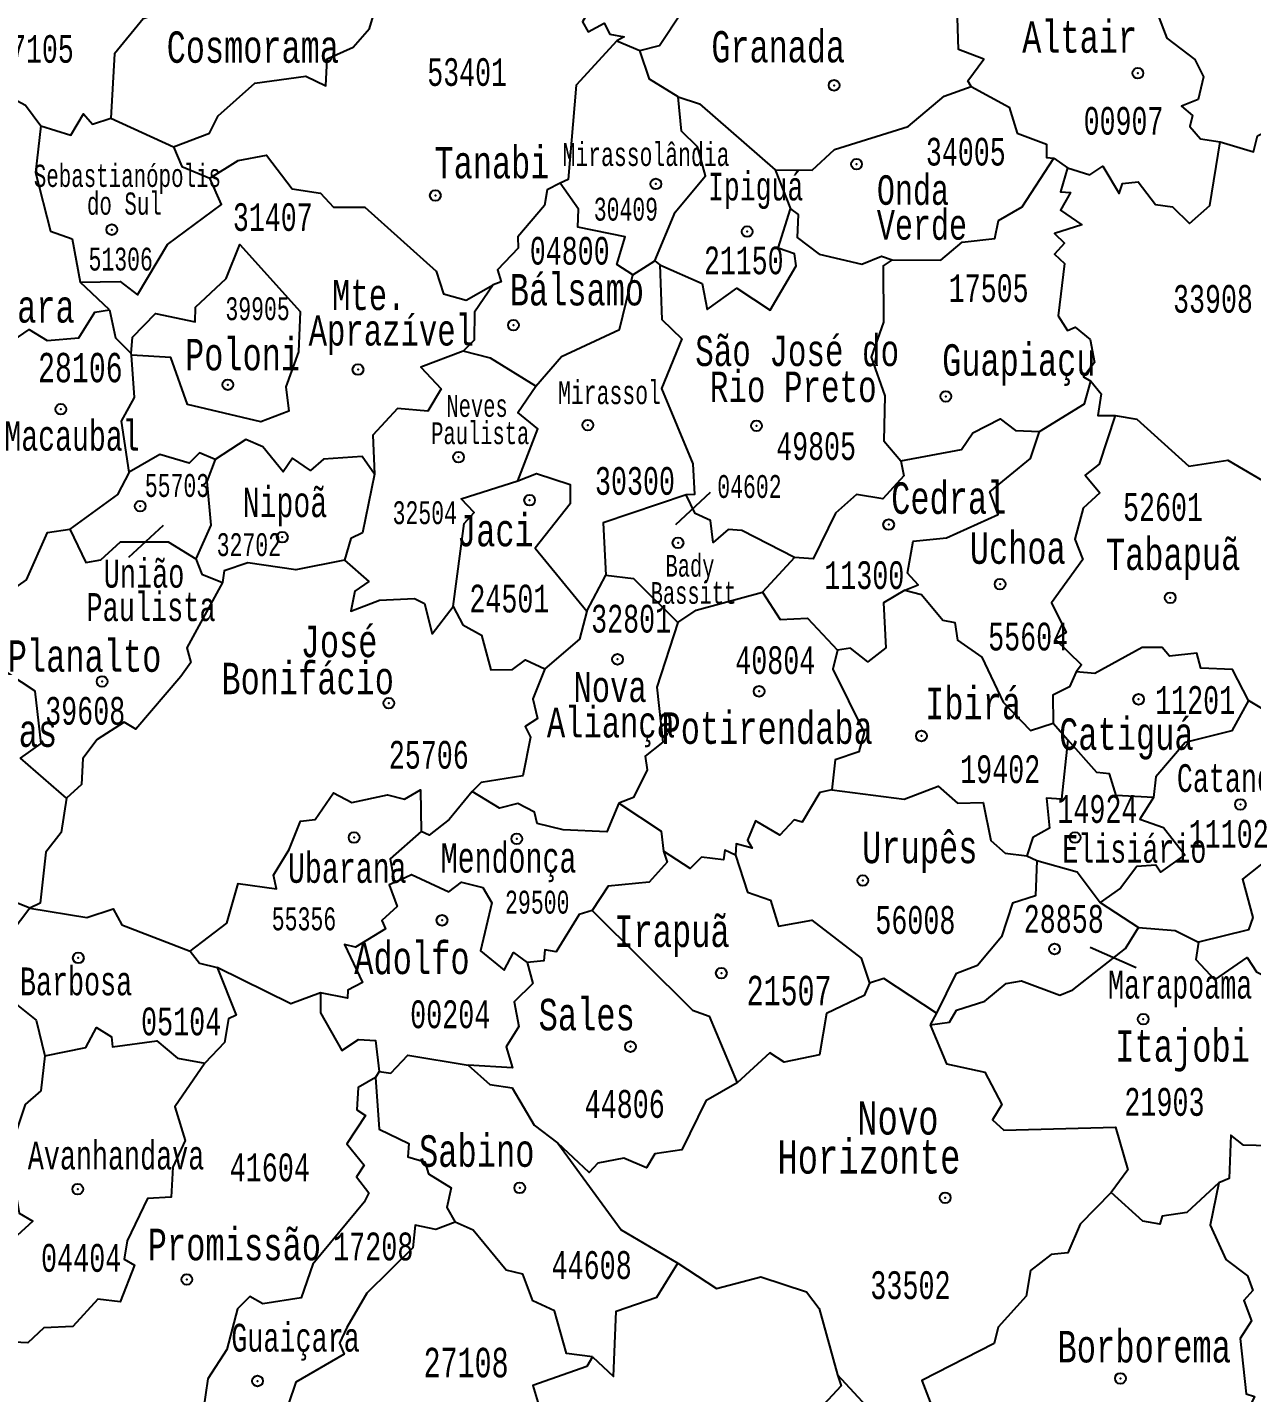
# Model space of a CAD drawing. Header units: millimetres. Extents: x 9851 to 10267, y 23387 to 23778.
# Drawn here: x 10090.83 to 10101.12, y 23508.48 to 23519.94 of the extents above; entities that cross this region are included whole.
import ezdxf
from ezdxf.enums import TextEntityAlignment as Align

# ---------------------------------------------------------------- set-up
doc = ezdxf.new("R2010")
doc.units = ezdxf.units.MM
doc.layers.add('3', color=7, linetype='Continuous')
doc.styles.add('MONOTXT', font='MONOTXT', dxfattribs={"height": 0.2})

# ---------------------------------------------------------------- blocks, each defined once
blk = doc.blocks.new('SEDE')
at = {"layer": '3', "color": 7, "linetype": 'Continuous'}
blk.add_circle((0, 0), 0.00451, dxfattribs=at)

msp = doc.modelspace()

# ---------------------------------------------------------------- linework, layer by layer
at = {"color": 7, "linetype": 'Continuous'}
for p, q in [((10095.785, 23519.829), (10095.979, 23519.748)), ((10091.532, 23519.18), (10092.061, 23518.938)), ((10099.457, 23518.844), (10099.572, 23518.763)), ((10097.115, 23518.747), (10097.245, 23518.419)), ((10095.919, 23517.864), (10096.103, 23517.98)), ((10096.103, 23517.98), (10096.146, 23517.948)), ((10091.522, 23517.569), (10091.275, 23517.803)), ((10091.706, 23517.188), (10091.704, 23517.202)), ((10096.57, 23516.035), (10096.279, 23515.764)), ((10091.974, 23515.759), (10091.683, 23515.489)), ((10097.277, 23515.491), (10097.01, 23515.198)), ((10095.534, 23515.04), (10095.692, 23515.342)), ((10101.324, 23514.15), (10101.093, 23514.288)), ((10099.45, 23514.099), (10099.573, 23513.958)), ((10099.229, 23512.985), (10099.313, 23512.944)), ((10099.845, 23512.592), (10100.167, 23512.384)), ((10100.148, 23512.045), (10099.761, 23512.215)), ((10098.47, 23511.662), (10098.417, 23511.565)), ((10093.788, 23511.174), (10093.756, 23511.124)), ((10098.025, 23508.211), (10097.64, 23508.626))]:
    msp.add_line(p, q, dxfattribs=at)
for points in [[(10095.979, 23519.748), (10096.142, 23519.79), (10096.332, 23520.073), (10096.636, 23520.239), (10096.686, 23520.408), (10096.764, 23520.412), (10096.663, 23520.791), (10096.777, 23521.022), (10097.388, 23521.609), (10097.66, 23521.779)], [(10092.061, 23518.938), (10092.363, 23519.053), (10092.434, 23519.2), (10092.742, 23519.473), (10093.172, 23519.531), (10093.34, 23519.452), (10093.352, 23519.678), (10093.568, 23519.777), (10093.708, 23519.933), (10093.836, 23520.366), (10093.944, 23520.505), (10093.947, 23520.879), (10094.076, 23521.117), (10094.59, 23521.563)], [(10094.59, 23521.563), (10094.65, 23521.459), (10094.806, 23521.479), (10094.796, 23521.357), (10094.986, 23521.308), (10094.934, 23521.217), (10095.085, 23521.249), (10095.067, 23521.047), (10095.143, 23521.029), (10095.092, 23520.961), (10095.255, 23520.927), (10095.206, 23520.81), (10095.303, 23520.753), (10095.229, 23520.621), (10095.368, 23520.331), (10095.336, 23520.271), (10095.567, 23520.108), (10095.497, 23519.989), (10095.544, 23519.905), (10095.679, 23519.976), (10095.727, 23519.886), (10095.847, 23519.863), (10095.785, 23519.829)], [(10092.224, 23520.633), (10092.137, 23520.472), (10092.194, 23520.139), (10091.804, 23520.015), (10091.565, 23519.721), (10091.532, 23519.18)], [(10099.89, 23520.632), (10099.972, 23520.515), (10099.867, 23520.178), (10100.004, 23520.282), (10100.263, 23520.227), (10100.406, 23519.852), (10100.64, 23519.672), (10100.715, 23519.528), (10100.668, 23519.335), (10100.529, 23519.281), (10100.623, 23519.202), (10100.6, 23519.11), (10100.69, 23519.005), (10100.855, 23518.98)], [(10098.762, 23519.446), (10098.733, 23519.494), (10098.868, 23519.674), (10098.655, 23519.756), (10098.646, 23520.023), (10098.569, 23520.086)], [(10095.785, 23519.829), (10095.443, 23519.458), (10095.377, 23518.664), (10095.309, 23518.633)], [(10096.3, 23519.36), (10096.058, 23519.506), (10095.979, 23519.748)], [(10089.551, 23519.582), (10089.651, 23519.566), (10089.735, 23519.651), (10089.738, 23519.567), (10089.91, 23519.566), (10089.915, 23519.462), (10090.189, 23519.332), (10090.219, 23519.45), (10090.595, 23519.405), (10090.815, 23519.288), (10090.945, 23519.115)], [(10097.115, 23518.747), (10097.426, 23518.744), (10097.614, 23518.917), (10098.233, 23519.109), (10098.535, 23519.364), (10098.762, 23519.446)], [(10098.762, 23519.446), (10099.082, 23519.271), (10099.149, 23519.053), (10099.395, 23518.962), (10099.396, 23518.85), (10099.457, 23518.844)], [(10096.103, 23517.98), (10096.275, 23518.39), (10096.53, 23518.696), (10096.463, 23518.938), (10096.329, 23519.069), (10096.3, 23519.36)], [(10096.3, 23519.36), (10096.478, 23519.301), (10097.115, 23518.747)], [(10100.855, 23518.98), (10101.135, 23518.898), (10101.167, 23519.03), (10101.276, 23519.088), (10101.875, 23519.258), (10101.913, 23519.347), (10102.234, 23519.358)], [(10090.945, 23519.115), (10091.198, 23519.038), (10091.304, 23519.215), (10091.379, 23519.128), (10091.532, 23519.18)], [(10090.945, 23519.115), (10090.9, 23518.722), (10091.026, 23518.23), (10091.207, 23518.166), (10091.275, 23517.803)], [(10099.572, 23518.763), (10099.758, 23518.703), (10099.867, 23518.776), (10100.005, 23518.546), (10100.033, 23518.632), (10100.166, 23518.646), (10100.311, 23518.454), (10100.455, 23518.435), (10100.597, 23518.296), (10100.768, 23518.445), (10100.855, 23518.98)], [(10092.061, 23518.938), (10092.131, 23518.773), (10092.364, 23518.676)], [(10092.364, 23518.676), (10092.604, 23518.824), (10092.842, 23518.869), (10093.058, 23518.586), (10093.294, 23518.549), (10093.404, 23518.432), (10093.668, 23518.431), (10094.266, 23517.894), (10094.328, 23517.705), (10094.52, 23517.65), (10094.747, 23517.781)], [(10098.098, 23517.989), (10098.508, 23517.988), (10098.687, 23518.139), (10098.96, 23518.169), (10098.992, 23518.321), (10099.191, 23518.435), (10099.457, 23518.844)], [(10099.572, 23518.763), (10099.512, 23518.561), (10099.597, 23518.556), (10099.512, 23518.407), (10099.693, 23518.283), (10099.461, 23518.21), (10099.545, 23518.131), (10099.463, 23518.036), (10099.547, 23517.959), (10099.492, 23517.52), (10099.572, 23517.395), (10099.637, 23517.425), (10099.762, 23517.32), (10099.799, 23517.127), (10099.706, 23517.006), (10099.767, 23516.97)], [(10091.275, 23517.803), (10091.612, 23517.807), (10091.756, 23517.697), (10092.01, 23518.119), (10092.462, 23518.455), (10092.364, 23518.676)], [(10095.309, 23518.633), (10095.199, 23518.578), (10095.178, 23518.445), (10094.952, 23518.184), (10094.956, 23518.088), (10094.781, 23517.907), (10094.812, 23517.804), (10094.747, 23517.781)], [(10095.919, 23517.864), (10095.786, 23517.951), (10095.856, 23518.183), (10095.456, 23518.263), (10095.463, 23518.416), (10095.309, 23518.633)], [(10096.146, 23517.948), (10096.501, 23517.791), (10096.544, 23517.573), (10096.792, 23517.752), (10097.074, 23517.566), (10097.293, 23517.94), (10097.278, 23518.039), (10097.139, 23518.088), (10097.245, 23518.419)], [(10097.245, 23518.419), (10097.308, 23518.37), (10097.299, 23518.178), (10097.484, 23518.038), (10097.843, 23517.952), (10098.008, 23518.021), (10098.098, 23517.989)], [(10091.704, 23517.202), (10091.715, 23517.339), (10091.908, 23517.539), (10092.243, 23517.469), (10092.244, 23517.593), (10092.502, 23517.833), (10092.618, 23518.118), (10093.123, 23517.557), (10093.111, 23517.217), (10093.005, 23516.924), (10093.028, 23516.718), (10092.794, 23516.629), (10092.176, 23516.776), (10092.037, 23517.169), (10091.706, 23517.188)], [(10096.146, 23517.948), (10096.164, 23517.489), (10096.331, 23517.326), (10096.161, 23516.91), (10096.424, 23516.276), (10096.438, 23516.02), (10096.367, 23516.017)], [(10098.098, 23517.989), (10098.024, 23517.94), (10098.026, 23517.467), (10097.923, 23517.173), (10098.038, 23516.847), (10098.028, 23516.469), (10098.172, 23516.301)], [(10095.103, 23516.93), (10095.319, 23517.178), (10095.808, 23517.404), (10095.919, 23517.864)], [(10094.747, 23517.781), (10094.588, 23517.549), (10094.585, 23517.316), (10094.494, 23517.222)], [(10090.511, 23516.554), (10090.464, 23516.907), (10090.576, 23517.221), (10090.847, 23517.405), (10090.998, 23517.313), (10091.263, 23517.336), (10091.399, 23517.549), (10091.522, 23517.569)], [(10091.522, 23517.569), (10091.573, 23517.334), (10091.704, 23517.202)], [(10094.494, 23517.222), (10094.137, 23517.087), (10094.308, 23516.906), (10094.196, 23516.718), (10093.941, 23516.741), (10093.734, 23516.516), (10093.748, 23516.19)], [(10095.103, 23516.93), (10094.722, 23517.163), (10094.494, 23517.222)], [(10091.687, 23516.206), (10091.622, 23516.635), (10091.732, 23516.833), (10091.706, 23517.188)], [(10094.952, 23516.134), (10095.121, 23516.57), (10094.952, 23516.707), (10095.103, 23516.93)], [(10099.335, 23516.549), (10099.715, 23516.78), (10099.767, 23516.97)], [(10099.767, 23516.97), (10099.854, 23516.865), (10099.827, 23516.682), (10099.971, 23516.683)], [(10098.172, 23516.301), (10098.682, 23516.397), (10098.776, 23516.537), (10099.006, 23516.655), (10099.134, 23516.556), (10099.335, 23516.549)], [(10099.971, 23516.683), (10099.838, 23516.274), (10099.719, 23516.182), (10099.842, 23516.032), (10099.703, 23515.903), (10099.632, 23515.643), (10099.7, 23515.474), (10099.437, 23515.109), (10099.561, 23514.861), (10099.467, 23514.804), (10099.688, 23514.589), (10099.644, 23514.531)], [(10099.971, 23516.683), (10100.154, 23516.653), (10100.591, 23516.258), (10100.919, 23516.308), (10101.257, 23516.11)], [(10098.205, 23515.216), (10098.317, 23515.26), (10098.227, 23515.359), (10098.275, 23515.627), (10098.554, 23515.654), (10098.99, 23515.852), (10098.919, 23516.041), (10099.26, 23516.321), (10099.335, 23516.549)], [(10093.748, 23516.19), (10093.646, 23516.337), (10093.319, 23516.315), (10093.212, 23516.221), (10093.059, 23516.324), (10092.981, 23516.21), (10092.81, 23516.419), (10092.668, 23516.482), (10092.409, 23516.312)], [(10092.409, 23516.312), (10092.278, 23516.37), (10092.192, 23516.281), (10091.945, 23516.354), (10091.687, 23516.206)], [(10092.409, 23516.312), (10092.341, 23516.129), (10092.373, 23515.761), (10092.247, 23515.478)], [(10091.687, 23516.206), (10091.588, 23516.018), (10091.188, 23515.729)], [(10093.748, 23516.19), (10093.647, 23515.697), (10093.549, 23515.649), (10093.496, 23515.467)], [(10094.952, 23516.134), (10095.111, 23516.195), (10095.394, 23516.102), (10095.393, 23515.941), (10095.098, 23515.568), (10095.534, 23515.04)], [(10098.172, 23516.301), (10098.196, 23516.176), (10098.021, 23515.982), (10097.798, 23516.018), (10097.622, 23515.863), (10097.435, 23515.478), (10097.277, 23515.491)], [(10094.409, 23515.079), (10094.502, 23515.775), (10094.585, 23515.868), (10094.477, 23515.984), (10094.952, 23516.134)], [(10096.367, 23516.017), (10095.669, 23515.782), (10095.692, 23515.342)], [(10097.277, 23515.491), (10096.836, 23515.718), (10096.719, 23515.726), (10096.594, 23515.615), (10096.571, 23515.8), (10096.444, 23515.86), (10096.367, 23516.017)], [(10090.429, 23515.014), (10090.588, 23515.035), (10090.602, 23515.153), (10090.706, 23515.137), (10090.69, 23515.206), (10090.824, 23515.303), (10091.002, 23515.699), (10091.188, 23515.729)], [(10091.188, 23515.729), (10091.323, 23515.448), (10091.45, 23515.469), (10091.614, 23515.622), (10092.014, 23515.621), (10092.247, 23515.478)], [(10092.247, 23515.478), (10092.299, 23515.35), (10092.471, 23515.28)], [(10093.496, 23515.467), (10093.088, 23515.385), (10092.683, 23515.445), (10092.486, 23515.379), (10092.471, 23515.28)], [(10093.496, 23515.467), (10093.7, 23515.288), (10093.582, 23515.208), (10093.551, 23515.039), (10093.792, 23515.133), (10094.086, 23515.145), (10094.17, 23515.103), (10094.232, 23514.85), (10094.409, 23515.079)], [(10092.471, 23515.28), (10092.171, 23514.731), (10092.204, 23514.608), (10092.12, 23514.491), (10091.744, 23514.049), (10091.644, 23514.107), (10091.418, 23513.962), (10091.298, 23513.801), (10091.288, 23513.583), (10091.16, 23513.468)], [(10095.692, 23515.342), (10095.924, 23515.313), (10096.298, 23514.943)], [(10096.298, 23514.943), (10096.451, 23515.048), (10097.01, 23515.198)], [(10097.01, 23515.198), (10097.156, 23514.968), (10097.387, 23514.981), (10097.64, 23514.713)], [(10098.205, 23515.216), (10098.025, 23515.108), (10098.044, 23514.731), (10097.895, 23514.615), (10097.749, 23514.728), (10097.64, 23514.713)], [(10098.205, 23515.216), (10098.345, 23515.18), (10098.525, 23514.963), (10098.625, 23514.945), (10098.648, 23514.795), (10098.851, 23514.653), (10099.032, 23514.274), (10099.26, 23514.037), (10099.45, 23514.099)], [(10094.409, 23515.079), (10094.49, 23514.925), (10094.649, 23514.839), (10094.727, 23514.546), (10094.908, 23514.549), (10095.016, 23514.63), (10095.181, 23514.555)], [(10095.534, 23515.04), (10095.472, 23514.804), (10095.181, 23514.555)], [(10096.298, 23514.943), (10096.122, 23514.401), (10096.171, 23513.938), (10096.024, 23513.822), (10096.04, 23513.708), (10095.925, 23513.475), (10095.802, 23513.426)], [(10091.16, 23513.468), (10090.774, 23513.804), (10090.949, 23513.929), (10090.897, 23514.367), (10090.206, 23514.822)], [(10097.64, 23514.713), (10097.601, 23514.551), (10097.862, 23514.02), (10097.817, 23513.858), (10097.619, 23513.792), (10097.592, 23513.539)], [(10101.093, 23514.288), (10100.959, 23514.548), (10100.693, 23514.56), (10100.657, 23514.686), (10100.428, 23514.661), (10100.366, 23514.733), (10100.2, 23514.733), (10099.802, 23514.515), (10099.644, 23514.531)], [(10095.181, 23514.555), (10095.078, 23514.302), (10095.117, 23514.137), (10095.015, 23514.072), (10095.06, 23513.981), (10094.994, 23513.656), (10094.645, 23513.6), (10094.57, 23513.525)], [(10099.644, 23514.531), (10099.589, 23514.405), (10099.449, 23514.333), (10099.45, 23514.099)], [(10101.093, 23514.288), (10100.952, 23514.034), (10100.559, 23513.936), (10100.314, 23513.647), (10100.294, 23513.473)], [(10099.573, 23513.958), (10099.522, 23513.459), (10099.395, 23513.469), (10099.419, 23513.218), (10099.281, 23513.139), (10099.229, 23512.985)], [(10100.294, 23513.473), (10099.979, 23513.492), (10099.923, 23513.673), (10099.819, 23513.684), (10099.573, 23513.958)], [(10101.937, 23513.752), (10101.804, 23513.66), (10101.624, 23513.721), (10101.562, 23513.662), (10101.58, 23513.131), (10101.486, 23513.14), (10101.042, 23512.788), (10101.129, 23512.467), (10101.092, 23512.362), (10100.671, 23512.26)], [(10097.592, 23513.539), (10098.2, 23513.46), (10098.484, 23513.569), (10098.647, 23513.427), (10098.864, 23513.432), (10098.927, 23513.112), (10099.047, 23513.007), (10099.229, 23512.985)], [(10091.16, 23513.468), (10091.115, 23513.18), (10090.986, 23513.014), (10090.94, 23512.588), (10090.853, 23512.544)], [(10092.201, 23512.184), (10092.507, 23512.419), (10092.602, 23512.753), (10092.924, 23512.706), (10092.9, 23512.823), (10093.033, 23513.037), (10093.126, 23513.276), (10093.251, 23513.289), (10093.404, 23513.513), (10093.558, 23513.433), (10093.857, 23513.497), (10094, 23513.459), (10094.135, 23513.54), (10094.142, 23513.19)], [(10094.57, 23513.525), (10094.376, 23513.291), (10094.207, 23513.158), (10094.142, 23513.19)], [(10095.802, 23513.426), (10095.702, 23513.185), (10095.333, 23513.202), (10095.116, 23513.255), (10095.094, 23513.35), (10094.953, 23513.425), (10094.798, 23513.384), (10094.57, 23513.525)], [(10097.592, 23513.539), (10097.491, 23513.517), (10097.343, 23513.268), (10097.275, 23513.286), (10097.155, 23513.158), (10096.951, 23513.278), (10096.883, 23513.116), (10096.922, 23513.048), (10096.787, 23513.084), (10096.782, 23512.99)], [(10100.294, 23513.473), (10100.178, 23513.292), (10100.378, 23513.222), (10100.556, 23512.993), (10100.353, 23512.848), (10100.315, 23512.906), (10100.154, 23512.895), (10100.017, 23512.712), (10099.845, 23512.592)], [(10095.802, 23513.426), (10096.158, 23513.193), (10096.176, 23513.024)], [(10094.142, 23513.19), (10093.88, 23512.96), (10093.916, 23512.76)], [(10096.176, 23513.024), (10096.209, 23512.931), (10096.057, 23512.764), (10095.711, 23512.729), (10095.578, 23512.525)], [(10096.782, 23512.99), (10096.693, 23513.032), (10096.68, 23512.951), (10096.495, 23512.972), (10096.4, 23512.878), (10096.176, 23513.024)], [(10096.782, 23512.99), (10096.884, 23512.68), (10097.077, 23512.611), (10097.142, 23512.393), (10097.423, 23512.444), (10097.837, 23512.124), (10097.908, 23511.916)], [(10099.313, 23512.944), (10099.303, 23512.649), (10099.108, 23512.586), (10099.016, 23512.305), (10098.814, 23512.064), (10098.632, 23511.994), (10098.47, 23511.662)], [(10099.313, 23512.944), (10099.653, 23512.849), (10099.845, 23512.592)], [(10090.853, 23512.544), (10090.481, 23512.693), (10089.838, 23512.602), (10089.466, 23512.842)], [(10093.916, 23512.76), (10093.872, 23512.74), (10093.94, 23512.559), (10093.81, 23512.442), (10093.84, 23512.371), (10093.589, 23512.218), (10093.497, 23512.241), (10093.648, 23511.922), (10093.525, 23511.857), (10093.522, 23511.788), (10093.295, 23511.834)], [(10093.916, 23512.76), (10094.06, 23512.828), (10094.372, 23512.683), (10094.481, 23512.763), (10094.658, 23512.718), (10094.734, 23512.591), (10094.64, 23512.188), (10094.838, 23512.025), (10094.916, 23512.172), (10095.031, 23512.09)], [(10090.853, 23512.544), (10090.474, 23512.049), (10090.539, 23512.054), (10090.611, 23511.839), (10090.907, 23511.604), (10090.979, 23511.304)], [(10090.853, 23512.544), (10091.332, 23512.468), (10091.553, 23512.54), (10091.626, 23512.406), (10092.201, 23512.184)], [(10095.578, 23512.525), (10095.468, 23512.493), (10095.274, 23512.179), (10095.18, 23512.194), (10095.171, 23512.103), (10095.031, 23512.09)], [(10095.578, 23512.525), (10096.42, 23511.689), (10096.562, 23511.638), (10096.795, 23511.079)], [(10098.417, 23511.565), (10098.581, 23511.588), (10098.639, 23511.689), (10098.877, 23511.764), (10099.057, 23511.913), (10099.184, 23511.935), (10099.506, 23511.813), (10099.615, 23511.859), (10100.06, 23512.207), (10100.167, 23512.384)], [(10100.167, 23512.384), (10100.477, 23512.357), (10100.671, 23512.26)], [(10092.201, 23512.184), (10092.279, 23512.082), (10092.428, 23512.047)], [(10100.671, 23512.26), (10100.65, 23512.115), (10100.81, 23511.943), (10101.081, 23512.13), (10101.16, 23512.01), (10101.56, 23511.814)], [(10095.031, 23512.09), (10095.078, 23511.913), (10094.921, 23511.757), (10094.961, 23511.55), (10094.854, 23511.381), (10094.907, 23511.203), (10094.535, 23511.227)], [(10092.428, 23512.047), (10092.586, 23511.647), (10092.522, 23511.616), (10092.488, 23511.416), (10092.324, 23511.244)], [(10093.295, 23511.834), (10093.045, 23511.741), (10092.428, 23512.047)], [(10098.47, 23511.662), (10098.027, 23511.953), (10097.908, 23511.916)], [(10093.295, 23511.834), (10093.295, 23511.665), (10093.475, 23511.351), (10093.614, 23511.443), (10093.757, 23511.433), (10093.788, 23511.174)], [(10097.908, 23511.916), (10097.862, 23511.811), (10097.546, 23511.659), (10097.488, 23511.314), (10097.191, 23511.253), (10097.071, 23511.331), (10096.795, 23511.079)], [(10090.979, 23511.304), (10091.324, 23511.375), (10091.413, 23511.542), (10091.538, 23511.464), (10091.548, 23511.38), (10091.92, 23511.432), (10092.094, 23511.286), (10092.324, 23511.244)], [(10098.417, 23511.565), (10098.555, 23511.238), (10098.878, 23511.168), (10099.02, 23510.896), (10098.941, 23510.766), (10099.036, 23510.681), (10099.975, 23510.706), (10100.079, 23510.348), (10099.938, 23510.156)], [(10090.979, 23511.304), (10090.945, 23511.012), (10090.812, 23510.896), (10090.693, 23510.536), (10090.73, 23510.429), (10090.601, 23510.273), (10090.727, 23510.201), (10090.764, 23509.984), (10090.878, 23509.915), (10090.615, 23509.675), (10090.621, 23509.582), (10090.336, 23509.247), (10090.148, 23508.962)], [(10093.788, 23511.174), (10093.886, 23511.159), (10094.03, 23511.311), (10094.535, 23511.227)], [(10092.324, 23511.244), (10092.07, 23510.876), (10092.158, 23510.594), (10092.054, 23510.369), (10092.041, 23510.119), (10091.842, 23510.108), (10091.671, 23509.752), (10091.644, 23509.596), (10091.731, 23509.548), (10091.613, 23509.24), (10091.425, 23509.261), (10091.215, 23509.033), (10090.97, 23509.021), (10090.835, 23508.894), (10090.477, 23508.911), (10090.291, 23508.698), (10090.176, 23508.765), (10090.148, 23508.962)], [(10094.535, 23511.227), (10094.718, 23511.065), (10094.906, 23511.037), (10095.09, 23510.722), (10095.289, 23510.571)], [(10093.756, 23511.124), (10093.61, 23511.039), (10093.601, 23510.852), (10093.674, 23510.803), (10093.517, 23510.566), (10093.662, 23510.388), (10093.596, 23510.29), (10093.702, 23510.153), (10093.661, 23510.076), (10093.23, 23509.556), (10093.133, 23509.273), (10092.81, 23509.221), (10092.7, 23509.285), (10092.598, 23509.18), (10092.507, 23508.838), (10092.348, 23508.593), (10092.271, 23508.055), (10092.164, 23507.966), (10091.845, 23508.003), (10091.632, 23507.736)], [(10093.756, 23511.124), (10093.788, 23510.688), (10094.038, 23510.569), (10094.028, 23510.458), (10094.171, 23510.416), (10094.202, 23510.315), (10094.393, 23510.197), (10094.356, 23510.03), (10094.427, 23509.907)], [(10096.795, 23511.079), (10096.533, 23510.928), (10096.33, 23510.515), (10096.103, 23510.481), (10096.034, 23510.365), (10095.843, 23510.445), (10095.624, 23510.403), (10095.553, 23510.324), (10095.289, 23510.571)], [(10101.748, 23511.099), (10101.288, 23510.824), (10101.263, 23510.55), (10101.051, 23510.554), (10100.943, 23510.638), (10100.93, 23510.274), (10100.842, 23510.238)], [(10095.289, 23510.571), (10095.821, 23509.843), (10096.296, 23509.565)], [(10100.842, 23510.238), (10100.573, 23509.989), (10100.367, 23509.957), (10100.347, 23509.892), (10100.205, 23509.917), (10099.938, 23510.156)], [(10100.842, 23510.238), (10100.77, 23509.882), (10100.902, 23509.595), (10101.084, 23509.456), (10101.129, 23509.333), (10101.052, 23509.249), (10101.118, 23509.08), (10101.022, 23508.93), (10101.074, 23508.467), (10101.142, 23508.445), (10101.026, 23508.2), (10101.121, 23508.181), (10101.124, 23508.108), (10101.048, 23508.063), (10101.212, 23508.041), (10101.421, 23508.197), (10101.637, 23508.059)], [(10099.938, 23510.156), (10099.677, 23509.892), (10099.574, 23509.651), (10099.435, 23509.637), (10099.26, 23509.501), (10099.223, 23509.287), (10098.99, 23509.025), (10098.956, 23508.89), (10098.347, 23508.577), (10098.495, 23508.192), (10098.622, 23508.086)], [(10094.427, 23509.907), (10094.263, 23509.847), (10094.09, 23509.883), (10094.07, 23509.693), (10093.683, 23509.312), (10093.517, 23509.023), (10093.455, 23508.892), (10093.494, 23508.799), (10093.088, 23508.563), (10093.026, 23508.381), (10092.86, 23508.299), (10092.82, 23508.182), (10092.89, 23507.871), (10092.699, 23507.797), (10092.434, 23507.807), (10092.045, 23507.402)], [(10095.579, 23508.776), (10095.362, 23508.804), (10095.262, 23509.164), (10095.079, 23509.247), (10094.996, 23509.47), (10094.854, 23509.504), (10094.579, 23509.842), (10094.427, 23509.907)], [(10095.579, 23508.776), (10095.757, 23508.611), (10095.779, 23509.161), (10096.122, 23509.279), (10096.296, 23509.565)], [(10096.296, 23509.565), (10096.622, 23509.35), (10096.994, 23509.449), (10097.378, 23509.323), (10097.486, 23509.182), (10097.64, 23508.626)], [(10095.579, 23508.776), (10095.533, 23508.697), (10095.079, 23508.536), (10095.156, 23508.284), (10095.055, 23508.089), (10095.016, 23507.753), (10094.464, 23507.49), (10094.192, 23507.525), (10093.814, 23507.376), (10093.603, 23507.411), (10093.497, 23507.333), (10093.466, 23507.218), (10093.522, 23507.143), (10093.26, 23507.009), (10093.192, 23506.796), (10093.036, 23506.755)], [(10097.64, 23508.626), (10097.67, 23508.533), (10097.447, 23508.293), (10096.951, 23508.127), (10096.887, 23507.894), (10096.704, 23507.839), (10096.659, 23507.545), (10096.561, 23507.45), (10096.618, 23507.242), (10096.411, 23507.092), (10096.443, 23507.003)]]:
    msp.add_lwpolyline(points, dxfattribs=at)
for p in [(10100.163, 23519.557), (10097.61, 23519.455), (10097.799, 23518.793), (10096.113, 23518.627), (10094.26, 23518.53), (10091.541, 23518.243), (10096.88, 23518.227), (10096.88, 23518.227), (10094.916, 23517.441), (10093.61, 23517.068), (10092.516, 23516.941), (10098.549, 23516.843), (10091.113, 23516.735), (10095.541, 23516.602), (10096.958, 23516.596), (10094.455, 23516.332), (10095.052, 23515.971), (10091.78, 23515.921), (10098.069, 23515.766), (10092.974, 23515.66), (10096.299, 23515.613), (10099.005, 23515.266), (10100.435, 23515.152), (10095.791, 23514.635), (10091.46, 23514.449), (10096.98, 23514.366), (10093.869, 23514.266), (10100.169, 23514.299), (10098.344, 23513.991), (10101.024, 23513.416), (10093.577, 23513.138), (10094.944, 23513.127), (10099.635, 23513.138), (10097.852, 23512.777), (10094.316, 23512.443), (10099.463, 23512.202), (10091.26, 23512.127), (10096.663, 23511.999), (10100.208, 23511.613), (10095.899, 23511.382), (10091.255, 23510.185), (10094.969, 23510.196), (10098.544, 23510.113), (10092.172, 23509.427), (10092.766, 23508.574), (10100.016, 23508.596)]:
    msp.add_point(p, dxfattribs=at)

# ---------------------------------------------------------------- block references
for p, xscale, yscale, zscale, rotation in [((10100.163, 23519.557), 10, 10, 10, 359.929830394331), ((10097.61, 23519.455), 9.999988412976888, 9.999988412976888, 10, 359.8484545680619), ((10097.799, 23518.793), 9.999989031517021, 9.999989031517021, 10, 359.8471205476764), ((10096.113, 23518.627), 10.00001939696605, 10.00001939696605, 10, 359.791892266291), ((10094.26, 23518.53), 10.00001637550658, 10.00001637550658, 10, 359.7318607190398), ((10091.541, 23518.243), 10, 10, 10, 359.6411456628327), ((10096.88, 23518.227), 9.999999999999998, 9.999999999999998, 9.999999999999998, 359.8116356707984), ((10094.916, 23517.441), 10, 10, 10, 359.7398647649926), ((10093.61, 23517.068), 10, 10, 10, 359.6934400221372), ((10092.516, 23516.941), 10, 10, 10, 359.6566200434655), ((10098.549, 23516.843), 9.999988167078708, 9.999988167078708, 10, 359.8489881762621), ((10091.113, 23516.735), 10, 10, 10, 359.6085944545517), ((10095.541, 23516.602), 10, 10, 10, 359.7500032377351), ((10096.958, 23516.596), 10.00001721652365, 10.00001721652365, 10, 359.7953606987726), ((10094.455, 23516.332), 9.999986764114572, 9.999986764114572, 10, 359.7118493088304), ((10091.78, 23515.921), 9.999987024324316, 9.999987024324316, 10, 359.6200668046807), ((10095.052, 23515.971), 10.00002055522086, 10.00002055522086, 10, 359.7267914953298), ((10098.069, 23515.766), 10, 10, 10, 359.8212405867533), ((10092.974, 23515.66), 10.00000000000001, 10.00000000000001, 10.00000000000001, 359.6558196432193), ((10096.299, 23515.613), 10, 10, 10, 359.7628097519182), ((10099.005, 23515.266), 9.999989655478156, 9.999989655478156, 10, 359.8457865274567), ((10100.435, 23515.152), 10.00001831449697, 10.00001831449697, 10, 359.8903433949191), ((10095.791, 23514.635), 10.00001399144994, 10.00001399144994, 10, 359.7347955346905), ((10091.46, 23514.449), 10.00002163736444, 10.00002163736444, 10, 359.5912525898147), ((10096.98, 23514.366), 9.999987429275723, 9.999987429275723, 10, 359.7700134266432), ((10093.869, 23514.266), 9.999982061581184, 9.999982061581184, 10, 359.66755886013), ((10100.169, 23514.299), 9.999978310004646, 9.999978310004646, 10, 359.8722001570593), ((10098.344, 23513.991), 10, 10, 10, 359.8097680494643), ((10101.024, 23513.416), 10.00001849317377, 10.00001849317377, 10, 359.8898097874479), ((10093.577, 23513.138), 10, 10, 10, 359.6440804552055), ((10094.944, 23513.127), 10, 10, 10, 359.6886376097774), ((10099.635, 23513.138), 10, 10, 10, 359.8417844678066), ((10097.852, 23512.777), 9.999980840763124, 9.999980840763124, 10, 359.7796183375477), ((10094.316, 23512.443), 9.999989988112855, 9.999989988112855, 10, 359.6598216457873), ((10099.463, 23512.202), 10, 10, 10, 359.825242638064), ((10091.26, 23512.127), 10.00002261878541, 10.00002261878541, 10, 359.5546994504629), ((10096.663, 23511.999), 10.0000168117903, 10.0000168117903, 10, 359.7313271163451), ((10100.208, 23511.613), 10, 10, 10, 359.8425848796144), ((10095.899, 23511.382), 10, 10, 10, 359.6987760409195), ((10091.255, 23510.185), 10.0000117963696, 10.0000117963696, 10, 359.5290849269126), ((10094.969, 23510.196), 10, 10, 10, 359.6531516433706), ((10098.544, 23510.113), 9.999987055874753, 9.999987055874753, 10, 359.7705470324705), ((10092.172, 23509.427), 9.999982603468226, 9.999982603468226, 10, 359.5498950286485), ((10100.016, 23508.596), 10.00001377168172, 10.00001377168172, 10, 359.8009635544), ((10092.766, 23508.574), 10.00001721457208, 10.00001721457208, 10, 359.5587013934735)]:
    msp.add_blockref('SEDE', p, dxfattribs=dict(at, xscale=xscale, yscale=yscale, zscale=zscale, rotation=rotation))

# ---------------------------------------------------------------- texts
at = {"color": 7, "linetype": 'Continuous', "style": 'MONOTXT'}
for s, height, width, p in [('Altair', 0.2632, 0.705882, (10100.156, 23519.729)), ('Irapu%%227', 0.2645, 0.70588, (10096.733, 23512.219)), ('Sales', 0.2646, 0.705882, (10095.936, 23511.519))]:
    msp.add_text(s, height=height, dxfattribs=dict(at, width=width)).set_placement(p, align=Align.RIGHT)
for s, height, width, p in [('57105', 0.2322, 0.666663, (10090.887, 23519.761)), ('53401', 0.2323, 0.666667, (10094.527, 23519.567)), ('34005', 0.2324, 0.666667, (10098.717, 23518.898)), ('31407', 0.2324, 0.666667, (10092.894, 23518.349)), ('04800', 0.2325, 0.666659, (10095.389, 23518.066)), ('17505', 0.2325, 0.666663, (10098.909, 23517.752)), ('Macaubal', 0.2464, 0.66667, (10091.207, 23516.521)), ('49805', 0.2325, 0.666667, (10097.459, 23516.425)), ('30300', 0.2328, 0.666663, (10095.937, 23516.133)), ('Nipo%%227', 0.2465, 0.666667, (10092.996, 23515.926)), ('24501', 0.2329, 0.666667, (10094.882, 23515.145)), ('32801', 0.233, 0.666667, (10095.905, 23514.976)), ('55604', 0.233, 0.666663, (10099.241, 23514.826)), ('40804', 0.233, 0.666671, (10097.116, 23514.628)), ('11201', 0.2331, 0.666671, (10100.644, 23514.293)), ('39608', 0.2331, 0.666663, (10091.318, 23514.202)), ('19402', 0.2332, 0.666671, (10099.006, 23513.712)), ('Catanduva', 0.2332, 0.666671, (10101.096, 23513.647)), ('11102', 0.2332, 0.666671, (10100.926, 23513.169)), ('Mendon%%231a', 0.247, 0.666674, (10094.875, 23512.939)), ('Ubarana', 0.247, 0.666674, (10093.52, 23512.892)), ('56008', 0.2334, 0.666659, (10098.293, 23512.446)), ('Barbosa', 0.2334, 0.666659, (10091.241, 23511.94)), ('Marapoama', 0.2334, 0.666667, (10100.518, 23511.866)), ('00204', 0.2335, 0.666671, (10094.385, 23511.654)), ('05104', 0.2335, 0.666663, (10092.124, 23511.594)), ('Avanhandava', 0.23367, 0.666667, (10091.577, 23510.477)), ('41604', 0.2337, 0.666667, (10092.869, 23510.368)), ('17208', 0.2338, 0.666663, (10093.738, 23509.704)), ('04404', 0.2338, 0.666663, (10091.284, 23509.608)), ('Guai%%231ara', 0.23392, 0.666667, (10093.085, 23508.911)), ('27108', 0.2477, 0.666663, (10094.518, 23508.729))]:
    msp.add_text(s, height=height, dxfattribs=dict(at, width=width)).set_placement(p, align=Align.MIDDLE)
for s, height, width, p in [('Cosmorama', 0.2632, 0.70589, (10092.726, 23519.908)), ('Nhandeara', 0.2635, 0.705879, (10090.505, 23517.726)), ('32702', 0.1922, 0.650001, (10092.693, 23515.694)), ('Potirendaba', 0.26416, 0.705879, (10097.048, 23514.189))]:
    msp.add_text(s, height=height, dxfattribs=dict(at, width=width)).set_placement(p, align=Align.TOP_CENTER)
for s, height, rotation, width, p in [('Granada', 0.2626, 359.9987, 0.70588, (10097.702, 23519.648)), ('Jos%%233 ', 0.2636, 359.999, 0.705885, (10093.934, 23514.653)), ('Bonif%%225cio', 0.26362, 359.999, 0.705885, (10093.912, 23514.342)), ('Novo ', 0.2798, 359.9988, 0.705878, (10098.659, 23510.644)), ('Sabino', 0.2648, 360, 0.705883, (10095.093, 23510.373)), ('Horizonte', 0.2798, 359.9988, 0.705878, (10098.672, 23510.316))]:
    msp.add_text(s, height=height, rotation=rotation, dxfattribs=dict(at, width=width)).set_placement(p, align=Align.RIGHT)
for s, height, rotation, width, p in [('00907', 0.2323, 0, 0.666667, (10100.042, 23519.157)), ('33908', 0.2325, 360, 0.666659, (10100.794, 23517.662)), ('28106', 0.2463, 0, 0.66667, (10091.277, 23517.085)), ('52601', 0.2328, 360, 0.666671, (10100.374, 23515.914)), ('11300', 0.2329, 360, 0.666667, (10097.864, 23515.342)), ('25706', 0.2331, 360, 0.666671, (10094.205, 23513.833)), ('14924', 0.2332, 360, 0.666663, (10099.823, 23513.378)), ('Elisi%%225rio', 0.23326, 360, 0.666663, (10100.133, 23513.053)), ('28858', 0.2334, 360, 0.666667, (10099.54, 23512.455)), ('21507', 0.2472, 360, 0.66667, (10097.232, 23511.853)), ('21903', 0.2336, 0, 0.666667, (10100.386, 23510.918)), ('44806', 0.2336, 360, 0.666663, (10095.851, 23510.901)), ('44608', 0.2338, 360, 0.666671, (10095.573, 23509.548)), ('33502', 0.2338, 360, 0.666663, (10098.252, 23509.379))]:
    msp.add_text(s, height=height, rotation=rotation, dxfattribs=dict(at, width=width)).set_placement(p, align=Align.MIDDLE)
for s, height, width, p in [('Tanabi', 0.2634, 0.705883, (10094.253, 23518.674)), ('B%%225lsamo', 0.26356, 0.705884, (10094.886, 23517.607)), ('Guapia%%231u', 0.26366, 0.70588, (10098.518, 23517.017)), ('Urup%%234s', 0.2644, 0.705882, (10097.846, 23512.923))]:
    msp.add_text(s, height=height, dxfattribs=dict(at, width=width)).set_placement(p)
for s, height, width, p in [('Mirassol%%226ndia', 0.19185, 0.649996, (10096.03, 23518.778)), ('30409', 0.1919, 0.650001, (10095.861, 23518.319)), ('51306', 0.192, 0.650011, (10091.616, 23517.9)), ('39905', 0.192, 0.650006, (10092.766, 23517.483)), ('Poloni', 0.2637, 0.70588, (10092.64, 23517.062)), ('Mirassol', 0.1921, 0.649994, (10095.723, 23516.778)), ('32504', 0.1922, 0.649996, (10094.171, 23515.77)), ('Uchoa', 0.2639, 0.705884, (10099.154, 23515.437)), ('Tabapu%%227', 0.26394, 0.705883, (10100.459, 23515.385)), ('29500', 0.1926, 0.650008, (10095.116, 23512.499)), ('55356', 0.1927, 0.65, (10093.156, 23512.359)), ('Promiss%%227o', 0.26498, 0.70589, (10092.571, 23509.588)), ('Borborema', 0.2651, 0.705882, (10100.216, 23508.73))]:
    msp.add_text(s, height=height, dxfattribs=dict(at, width=width)).set_placement(p, align=Align.CENTER)
for s, height, rotation, width, p in [('Sebastian%%243polis ', 0.18638, 359.9981, 0.650004, (10091.725, 23518.602)), ('do Sul', 0.1864, 359.9981, 0.650004, (10091.647, 23518.369)), ('Mte. ', 0.2527, 359.9997, 0.705879, (10093.778, 23517.568)), ('Apraz%%237vel', 0.25268, 359.9997, 0.705879, (10093.89, 23517.27)), ('S%%227o Jos%%233 do ', 0.25494, 359.9985, 0.705885, (10097.378, 23517.098)), ('Rio Preto', 0.2549, 359.9985, 0.705885, (10097.267, 23516.796)), ('Neves ', 0.1831, 0.0008, 0.650003, (10094.662, 23516.671)), ('Paulista', 0.1831, 0.0008, 0.650003, (10094.637, 23516.442)), ('04602', 0.1922, 360, 0.650003, (10096.899, 23515.99))]:
    msp.add_text(s, height=height, rotation=rotation, dxfattribs=dict(at, width=width)).set_placement(p, align=Align.CENTER)
for s, height, width, p in [('Ipigu%%225', 0.2322, 0.665283, (10096.55, 23518.721)), ('Itajobi', 0.2646, 0.705876, (10099.973, 23511.52))]:
    msp.add_text(s, height=height, dxfattribs=dict(at, width=width)).set_placement(p, align=Align.TOP_LEFT)
for s, height, rotation, width, p in [('Onda ', 0.248, 0.0063, 0.705884, (10097.97, 23518.7)), ('Verde', 0.248, 0.0063, 0.705884, (10097.97, 23518.407)), ('21150', 0.2322, 0, 0.665283, (10096.517, 23518.101)), ('Zacarias', 0.2642, 0, 0.705885, (10089.791, 23514.164))]:
    msp.add_text(s, height=height, rotation=rotation, dxfattribs=dict(at, width=width)).set_placement(p, align=Align.TOP_LEFT)
for s, height, rotation, width, p in [('55703', 0.1922, 0, 0.650001, (10092.089, 23516.191)), ('Bady ', 0.1827, 0.0016, 0.650005, (10096.451, 23515.512)), ('Uni%%227o ', 0.2351, 0.0002, 0.666667, (10091.88, 23515.472)), ('Bassitt', 0.1827, 0.0016, 0.650005, (10096.429, 23515.284)), ('Paulista', 0.2351, 0.0002, 0.666667, (10091.871, 23515.191)), ('Nova ', 0.2516, 0.0008, 0.70588, (10095.805, 23514.528)), ('Alian%%231a', 0.25157, 0.0008, 0.70588, (10095.735, 23514.23))]:
    msp.add_text(s, height=height, rotation=rotation, dxfattribs=dict(at, width=width)).set_placement(p, align=Align.TOP_CENTER)
at = {"color": 7, "linetype": 'Continuous', "style": 'MONOTXT', "width": 0.705885}
for s, height, rotation, p in [('Cedral', 0.2639, 0, (10098.09, 23515.857)), ('Ibir%%225', 0.2642, 360, (10098.375, 23514.132))]:
    msp.add_text(s, height=height, rotation=rotation, dxfattribs=at).set_placement(p)
at = {"color": 7, "linetype": 'Continuous', "style": 'MONOTXT', "width": 0.705884}
msp.add_text('Jaci', height=0.2639, rotation=0, dxfattribs=at).set_placement((10095.087, 23515.848), align=Align.TOP_RIGHT)
at = {"color": 7, "linetype": 'Continuous', "style": 'MONOTXT'}
for s, height, width, p in [('Planalto', 0.2641, 0.70588, (10091.958, 23514.794)), ('Catigu%%225', 0.26417, 0.705878, (10100.631, 23514.139)), ('Adolfo', 0.2645, 0.705884, (10094.548, 23512.256))]:
    msp.add_text(s, height=height, dxfattribs=dict(at, width=width)).set_placement(p, align=Align.TOP_RIGHT)

doc.saveas('drawing.dxf')
